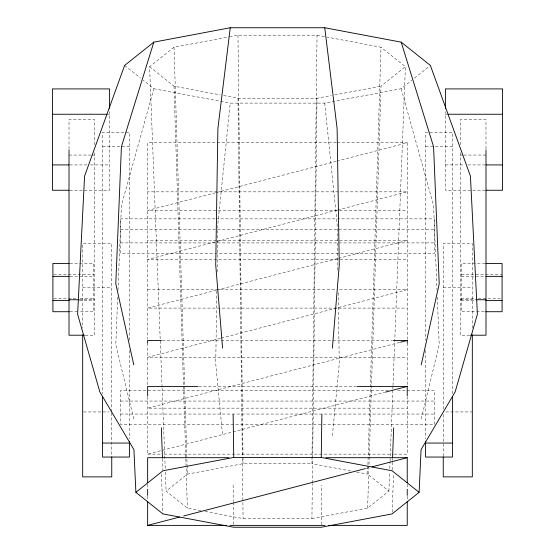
<?xml version="1.0" encoding="UTF-8"?>
<svg xmlns="http://www.w3.org/2000/svg" width="555" height="555" viewBox="0 0 555 555"><rect width="100%" height="100%" fill="white"/><g stroke="black" fill="none" stroke-linecap="round" stroke-linejoin="round"><path stroke-width="0.42" stroke-dasharray="2.77 2.08" d="M350.739 470.98L311.924 463.675L317.023 35.187L237.977 35.187L230.401 36.616M205.1 511.433L243.076 518.585L311.924 518.585L312.34 483.918M312.354 483.051L312.645 458.784M312.659 457.917L317.023 98.242L331.335 95.55M321.303 524.669L321.865 485.056M216.845 290.98L215.728 363.504L222.597 435.689M217.137 271.985L217.886 223.637L230.256 103.112L324.744 103.112L401.182 88.724L411.803 80.253M311.924 518.585L367.618 508.096L388.895 491.126L367.618 474.157L367.889 465.499M367.916 464.632L380.98 47.23L327.124 37.088M367.618 508.096L369.235 456.987M369.262 456.12L380.98 86.198L405.407 66.711L380.98 47.23M392.108 469.912L392.42 461.316M392.454 460.456L392.517 458.735M392.142 512.189L393.557 474.137M388.895 491.126L389.631 472.076M389.77 468.607L390.04 461.677M390.075 460.817L392.836 389.79M392.871 388.923L392.968 386.322M393.002 385.461L405.407 66.711M117.709 297.126L115.787 344.683L133.762 418.963M117.993 290.209L121.42 205.475L153.818 88.724L143.197 80.253M332.403 435.689L339.272 363.504L338.155 290.98M421.238 418.963L439.213 344.683L437.291 297.126M162.06 387.189L149.593 66.711L174.02 47.23L229.562 36.769M414.453 78.137L429.716 65.962M200.882 510.642L187.382 508.096L166.105 491.126L187.382 474.157L243.076 463.675L311.924 463.675M215.479 192.786L147.651 210.47L407.238 210.47M216.318 192.564L336.066 161.339M336.899 161.123L407.238 142.781L407.238 339.32M336.899 210.185L147.651 259.539L407.238 259.539M337.738 209.97L407.238 191.843L147.651 191.843M216.318 290.196L147.651 308.101L407.238 308.101M217.151 289.974L337.738 258.526M338.578 258.311L407.238 240.405L147.651 240.405M220.501 338.321L147.651 357.316L407.238 357.316M221.341 338.099L407.238 289.62L337.149 289.62M399.704 342.414L147.651 408.147L407.238 408.147M147.651 396.721L147.651 454.136L232.226 432.081M233.065 431.859L384.629 392.336M366.21 468.385L369.561 467.518M334.7 94.912L380.98 86.198M223.665 95.55L237.977 98.242L317.023 98.242M107.871 114.247L109.599 114.247M445.401 114.247L447.129 114.247M336.288 142.781L147.651 142.781L147.651 339.32M337.149 142.781L407.238 142.781M102.55 146.263L129.405 146.263M425.595 146.263L452.45 146.263M69.014 155.046L91.277 155.046M92.13 155.046L94.704 155.046M460.296 155.046L462.87 155.046M463.723 155.046L485.986 155.046M69.75 164.918L87.079 164.918M90.541 164.918L109.599 164.918M445.401 164.918L464.459 164.918M467.921 164.918L485.25 164.918M69.75 190.254L109.599 190.254L109.599 111.715M485.25 190.254L445.401 190.254L445.401 111.715M215.069 218.864L120.553 218.864L120.553 253.399L434.447 253.399L434.447 218.864L338.196 218.864M215.937 218.864L337.329 218.864M120.553 229.354L434.447 229.354M120.553 242.91L434.447 242.91M69.909 263.452L93.705 263.452L93.705 311.723L79.261 311.723M485.091 263.452L461.295 263.452L461.295 311.723L475.739 311.723M53.766 274.67L93.705 274.67M461.295 274.67L502.088 274.67M69.909 276.369L93.705 276.369M461.295 276.369L485.091 276.369M82.674 287.233L111.749 287.233M443.251 287.233L472.326 287.233M147.651 289.62L336.288 289.62M53.766 298.805L76.708 298.805M80.107 298.805L93.705 298.805M461.295 298.805L474.893 298.805M478.292 298.805L501.234 298.805M79.289 299.755L94.704 299.755M460.296 299.755L475.711 299.755M79.261 300.505L93.705 300.505M461.295 300.505L475.739 300.505M69.909 311.723L78.408 311.723M476.592 311.723L485.091 311.723M85.283 335.206L94.704 335.206L94.704 151.584M469.717 335.206L460.296 335.206L460.296 151.584M162.358 340.451L220.335 340.451M221.202 340.451L331.959 340.451M332.827 340.451L392.531 340.451M198.704 386.44L356.185 386.44M388.493 390.574L120.553 390.574L120.553 424.533L434.447 424.533L434.447 390.574L397.165 390.574M120.553 401.057L434.447 401.057M83.528 411.942L109.182 411.942M445.818 411.942L472.326 411.942M120.553 414.051L434.447 414.051M147.651 454.136L160.631 454.136M164.093 454.136L393.398 454.136M394.265 454.136L407.238 454.136L407.238 396.721M317.023 35.187L326.284 36.928M149.593 66.711L174.02 86.198L220.3 94.912M153.818 88.724L230.256 103.112M356.65 472.097L367.618 474.157M124.618 65.434L140.547 78.137M401.182 88.724L433.58 205.475L437.007 290.209M324.744 103.112L337.114 223.637L337.863 271.985M162.095 388.056L165.23 468.607M165.369 472.076L166.105 491.126M161.443 474.137L162.927 513.916M162.483 458.735L162.893 469.912M174.02 47.23L187.084 464.632M187.111 465.499L187.382 474.157M174.02 86.198L185.793 457.854M185.821 458.714L187.382 508.096M233.135 485.056L233.364 501.422M233.377 502.282L233.697 524.669M237.977 35.187L243.076 463.675M237.977 98.242L242.341 457.917M242.355 458.784L243.076 518.585M485.986 149.045L485.986 119.596L460.296 119.596L460.296 144.716M472.326 328.171L472.326 243.534L443.251 243.534L443.251 411.942M452.45 393.717L452.45 132.277L425.595 132.277L425.595 340.18M443.251 414.529L443.251 456.099M425.595 350.427L425.595 438.866M407.238 343.025L407.238 385.864M407.238 484.251L407.238 489.392M407.238 496.246L407.238 500.534M147.651 343.025L147.651 385.864M147.651 484.251L147.651 489.392M147.651 496.246L147.651 500.534M129.405 340.18L129.405 132.277L102.55 132.277L102.55 393.717M129.405 350.427L129.405 438.866M111.749 411.942L111.749 243.534L82.674 243.534L82.674 328.171M111.749 412.809L111.749 456.099M94.704 144.716L94.704 119.596L69.014 119.596L69.014 149.045"/><path stroke-width="0.83" d="M419.122 492.34L421.072 449.668L455.169 391.892L477.39 314.234L470.425 176.088L430.382 65.434L401.182 42.145L324.744 27.75L230.256 27.75L153.818 42.145L124.618 65.434L84.575 176.088L77.61 314.234L99.831 391.892L133.928 449.668L135.878 492.34L162.927 513.916L233.738 527.25L321.262 527.25L392.073 513.916L419.122 492.34L392.073 470.772L321.262 457.438L321.865 414.28M392.552 457.882L393.655 427.801M332.403 348.103L339.272 264.964L337.114 128.538L324.744 27.75M230.256 27.75L217.886 128.538L215.728 264.964L222.597 348.103M421.238 364.829L439.213 283.785L433.58 146.7L401.182 42.145M153.818 42.145L121.42 146.7L115.787 283.785L133.762 364.829M135.878 492.34L162.927 470.772L233.738 457.438L321.262 457.438M400.543 342.199L407.238 340.451L407.238 343.025M385.468 392.114L407.238 386.44L407.238 395.868M147.651 501.387L147.651 525.384L179.473 517.087M183.656 515.99L365.37 468.607M372.072 466.859L407.238 457.688L407.238 482.538M52.427 114.247L107.004 114.247M447.996 114.247L502.573 114.247M52.427 164.918L68.882 164.918M486.118 164.918L502.573 164.918M68.882 190.254L52.427 190.254L52.427 88.911L109.599 88.911L109.599 108.336M486.118 190.254L502.573 190.254L502.573 88.911L445.401 88.911L445.401 108.336M69.063 263.452L52.912 263.452L52.912 311.723L69.063 311.723M485.937 263.452L502.088 263.452L502.088 311.723L485.937 311.723M52.912 276.369L69.063 276.369M485.937 276.369L502.088 276.369M69.014 299.755L78.428 299.755M476.572 299.755L485.986 299.755M52.912 300.505L69.063 300.505M485.937 300.505L502.088 300.505M84.422 335.206L69.014 335.206L69.014 149.912M470.578 335.206L485.986 335.206L485.986 149.912M161.498 340.451L147.651 340.451L147.651 343.025M393.398 340.451L407.238 340.451M197.837 386.44L147.651 386.44L147.651 395.868M357.052 386.44L407.238 386.44M102.55 443.056L129.405 443.056M425.595 443.056L452.45 443.056M228.986 457.688L147.651 457.688L147.651 482.538M325.903 457.688L407.238 457.688M147.651 525.384L226.391 525.384M229.853 525.384L325.036 525.384M328.498 525.384L407.238 525.384L407.238 501.387M161.345 427.801L162.448 457.882M233.135 414.28L233.738 457.438M472.326 334.859L472.326 476.884L443.251 476.884L443.251 456.966M452.45 396.312L452.45 457.049L425.595 457.049L425.595 441.329M407.238 489.392L407.238 495.393M147.651 489.392L147.651 495.393M129.405 441.329L129.405 457.049L102.55 457.049L102.55 396.312M111.749 456.966L111.749 476.884L82.674 476.884L82.674 334.859"/></g></svg>
